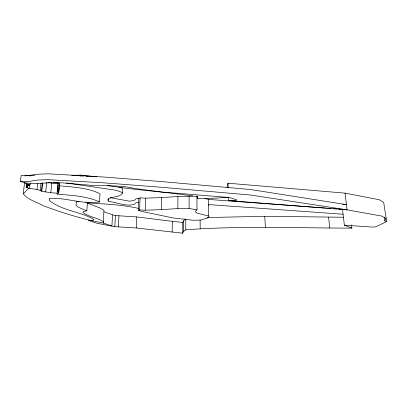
<?xml version="1.0" encoding="UTF-8"?>
<svg xmlns="http://www.w3.org/2000/svg" width="407" height="407" viewBox="0 0 407 407"><rect width="100%" height="100%" fill="white"/><g stroke="black" fill="none" stroke-linecap="round" stroke-linejoin="round"><path stroke-width="0.61" d="M196.927 196.082L197.003 209.87L189.107 208.491L189.113 196.423L192.653 195.976M59.056 185.694C72.802 187.205 87.469 187.515 100.025 193.732L99.456 201.948C82.855 204.685 65.965 197.395 49.354 198.357L49.374 200.509C61.808 210.577 79.044 211.304 92.923 218.849L93.997 219.627L92.73 220.441L88.273 220.37L96.815 223.245L114.799 226.663L136.32 227.971L182.702 233.201L183.323 231.751L185.775 229.818L185.806 218.905M183.323 231.751L183.374 220.904L185.317 219.302M182.702 233.201L182.758 222.415L183.374 220.904M177.94 196.489L161.589 197.593L145.64 198.163L140.074 197.878L138.818 198.341L138.344 210.388L139.611 209.941L145.233 210.21L161.33 209.646L177.834 208.567L177.94 196.489L189.113 196.423M103.963 211.788L112.571 214.835L111.915 225.966L103.225 223.041L103.978 210.292L99.801 207.921L87.118 202.956M172.171 232.163L172.314 221.327L136.762 216.941L115.43 215.557L112.571 214.835M161.33 209.646L161.589 197.593M145.233 210.21L145.64 198.163M139.611 209.941L140.074 197.878M136.32 227.971L136.762 216.941M108.201 200.544L107.875 199.445C111.747 195.716 119.154 198.25 122.466 193.106L122.502 188.334L119.19 187.093M118.366 226.755L118.966 215.659M114.799 226.663L115.43 215.557M108.338 198.433L108.155 201.348C116.829 202.116 125.839 207.026 134.534 204.202L135.923 202.742L138.66 202.406M24.593 182.768L23.189 193.646C27.966 200.163 36.844 201.78 43.447 205.83C62.927 212.988 82.784 219.292 103.225 223.041L103.236 221.601C96.932 217.562 89.011 216.972 82.896 212.561L83.242 211.472L86.818 210.867L87.449 202.864L85.729 202.106M80.54 176.175L80.632 175.117L96.932 176.836M197.39 196.571L197.4 198.351L197.827 196.942C167.857 191.666 137.245 190.598 107.306 185.439M59.605 183.872L58.664 193.06L59.605 183.872L58.069 182.86L53.587 182.545M58.796 192.852L58.745 192.353L57.194 191.366L58.069 182.86M99.456 201.948C86.355 195.716 71.194 195.543 56.949 194.027L57.387 193.91L57.107 193.208L57.977 184.747M58.664 193.06L58.745 192.353L58.277 191.941L59.142 183.45M26.577 183.298L26.196 187.281C31.146 189.453 37.149 188.472 41.804 191.28L50.794 192.72L51.831 183.069L58.099 183.577M45.65 192.073L46.729 182.402M41.422 190.903L42.328 183.018M41.804 191.28L42.781 182.794M40.191 190.466L41.041 183.175M36.996 189.509L37.724 183.415M29.528 185.205L29.146 188.268C26.567 189.291 25.646 192.363 23.189 193.646M26.109 186.981L28.709 185.241L30.082 185.007L30.316 183.145M27.218 187.663L27.691 183.933M28.531 185.592L28.683 184.361M28.709 185.241L28.866 184.01M26.196 187.281L26.664 183.603M25.081 176.277L25.229 175.152L30.896 175.844M228.444 196.952L228.551 200.575L235.943 200.519L236.782 199.878L229.604 197.532L161.874 192.033L134.971 188.522L127.106 186.961L115.512 185.979L90.97 185.302L61.488 182.779L48.23 182.804L39.179 183.501L31.863 183.557L24.257 182.657L20.35 181.43L21.256 175.32L30.286 175.839L32.682 175.066L38.4 174.211L48.194 173.799L104.813 177.091L163.029 181.71L250.656 189.545L346.428 204.619L342.638 204.319M342.501 209.29L344.363 225.178L372.227 227.06L375.819 226.862L386.65 221.556L383.699 202.416L379.253 199.72L345.039 193.132L228.027 183.206L227.101 186.304L227.228 187.362M20.35 181.43L20.477 181.161L29.553 181.664L31.96 180.906L37.703 180.062L47.543 179.655L104.426 182.87L162.912 187.393L250.916 195.065L347.059 209.849L381.649 216.056L386.121 218.61L384.793 220.864L386.65 221.556M29.772 175.732L29.95 175.371L31.314 175.132L34.921 175.117M197.003 209.87L195.599 211.03L195.665 211.981L196.79 213.075L208.638 216L209.071 216.712L207.377 218.02L200.743 220.075L192.872 220.243L172.578 217.857L142.206 211.513L138.344 210.388M138.818 198.341L136.091 198.682L134.702 200.158L129.818 201.236L110.266 197.644M72.08 175.448L77.02 175.605M185.775 229.818C241.051 225.646 296.535 228.098 351.907 228.103L351.541 225.102M79.126 201.414L75.992 201.892L76.46 203.144L75.946 205.108L78.159 207.183L86.818 210.867M227.676 197.456L207.163 198.555L197.4 198.351M71.871 175.407L80.632 175.117M207.066 217.562L264.759 216.27L343.671 217.262M177.834 208.567L189.107 208.491M78.877 175.732L83.211 176.033M86.309 176.246L88.166 176.373M343.081 214.24L208.476 204.579L208.898 205.321M204.889 198.489L208.399 199.42L326.053 208.079M327.32 208.175L331.115 208.45M333.012 208.593L336.172 208.827M338.705 209.01L341.865 209.244M343.752 209.381L346.255 209.569M228.551 200.575L347.059 209.849L345.039 193.132M50.794 192.72L57.107 193.208M87.449 202.864C104.63 204.039 121.841 204.604 138.726 208.46M172.314 221.327L182.758 222.415M47.863 182.55L51.831 183.069M66.295 182.982L116.193 190.278L122.278 192.526L122.466 193.106M30.082 185.007L26.496 183.842L24.257 182.657M344.363 225.178L351.907 228.103M57.194 191.366L58.277 191.941M25.229 175.152L25.499 175.549M384.244 217.16L384.793 220.864M328.586 217.211L329.736 228.057M264.759 216.27L265.389 227.208M228.027 183.206L228.159 187.551M208.399 199.42L208.638 216M200.112 220.146L200.183 228.663M197.721 196.881L197.731 198.067"/></g></svg>
